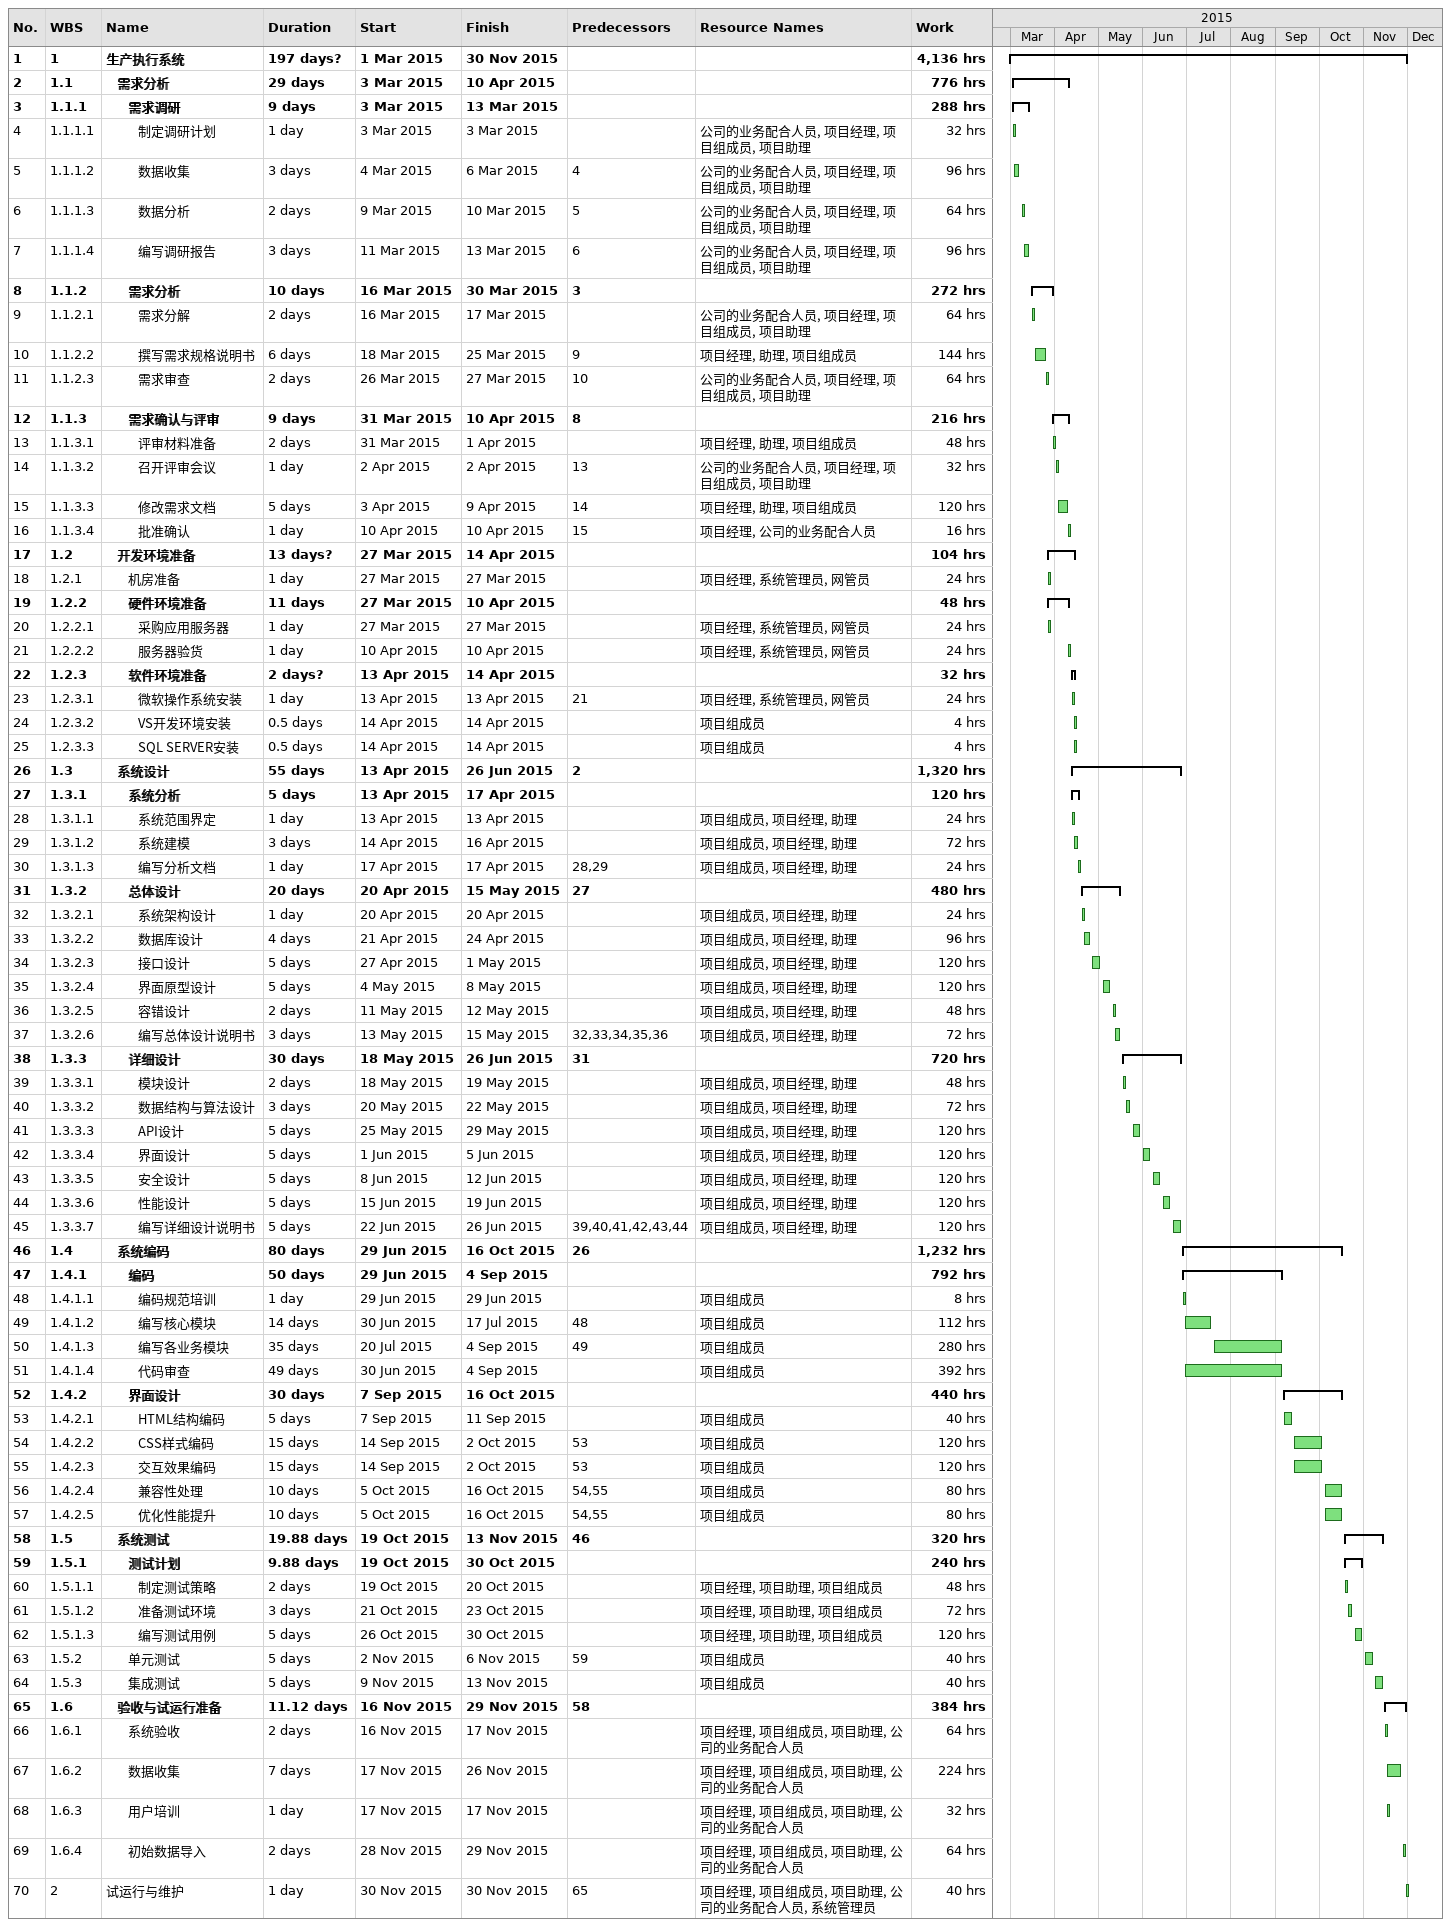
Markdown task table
| ID | WBS | Task | Duration | Start | Finish | Predecessors | Resources | Work (h) |
|---|---|---|---|---|---|---|---|---|
| 1 | 1 | **生产执行系统** | 197d? | 2015-03-01 | 2015-11-30 |  |  | 4136 |
| 2 | 1.1 | **需求分析** | 29d | 2015-03-03 | 2015-04-10 |  |  | 776 |
| 3 | 1.1.1 | **需求调研** | 9d | 2015-03-03 | 2015-03-13 |  |  | 288 |
| 4 | 1.1.1.1 | 制定调研计划 | 1d | 2015-03-03 | 2015-03-03 |  | 公司的业务配合人员, 项目经理, 项目组成员, 项目助理 | 32 |
| 5 | 1.1.1.2 | 数据收集 | 3d | 2015-03-04 | 2015-03-06 | 4 | 公司的业务配合人员, 项目经理, 项目组成员, 项目助理 | 96 |
| 6 | 1.1.1.3 | 数据分析 | 2d | 2015-03-09 | 2015-03-10 | 5 | 公司的业务配合人员, 项目经理, 项目组成员, 项目助理 | 64 |
| 7 | 1.1.1.4 | 编写调研报告 | 3d | 2015-03-11 | 2015-03-13 | 6 | 公司的业务配合人员, 项目经理, 项目组成员, 项目助理 | 96 |
| 8 | 1.1.2 | **需求分析** | 10d | 2015-03-16 | 2015-03-30 | 3 |  | 272 |
| 9 | 1.1.2.1 | 需求分解 | 2d | 2015-03-16 | 2015-03-17 |  | 公司的业务配合人员, 项目经理, 项目组成员, 项目助理 | 64 |
| 10 | 1.1.2.2 | 撰写需求规格说明书 | 6d | 2015-03-18 | 2015-03-25 | 9 | 项目经理, 助理, 项目组成员 | 144 |
| 11 | 1.1.2.3 | 需求审查 | 2d | 2015-03-26 | 2015-03-27 | 10 | 公司的业务配合人员, 项目经理, 项目组成员, 项目助理 | 64 |
| 12 | 1.1.3 | **需求确认与评审** | 9d | 2015-03-31 | 2015-04-10 | 8 |  | 216 |
| 13 | 1.1.3.1 | 评审材料准备 | 2d | 2015-03-31 | 2015-04-01 |  | 项目经理, 助理, 项目组成员 | 48 |
| 14 | 1.1.3.2 | 召开评审会议 | 1d | 2015-04-02 | 2015-04-02 | 13 | 公司的业务配合人员, 项目经理, 项目组成员, 项目助理 | 32 |
| 15 | 1.1.3.3 | 修改需求文档 | 5d | 2015-04-03 | 2015-04-09 | 14 | 项目经理, 助理, 项目组成员 | 120 |
| 16 | 1.1.3.4 | 批准确认 | 1d | 2015-04-10 | 2015-04-10 | 15 | 项目经理, 公司的业务配合人员 | 16 |
| 17 | 1.2 | **开发环境准备** | 13d? | 2015-03-27 | 2015-04-14 |  |  | 104 |
| 18 | 1.2.1 | 机房准备 | 1d | 2015-03-27 | 2015-03-27 |  | 项目经理, 系统管理员, 网管员 | 24 |
| 19 | 1.2.2 | **硬件环境准备** | 11d | 2015-03-27 | 2015-04-10 |  |  | 48 |
| 20 | 1.2.2.1 | 采购应用服务器 | 1d | 2015-03-27 | 2015-03-27 |  | 项目经理, 系统管理员, 网管员 | 24 |
| 21 | 1.2.2.2 | 服务器验货 | 1d | 2015-04-10 | 2015-04-10 |  | 项目经理, 系统管理员, 网管员 | 24 |
| 22 | 1.2.3 | **软件环境准备** | 2d? | 2015-04-13 | 2015-04-14 |  |  | 32 |
| 23 | 1.2.3.1 | 微软操作系统安装 | 1d | 2015-04-13 | 2015-04-13 | 21 | 项目经理, 系统管理员, 网管员 | 24 |
| 24 | 1.2.3.2 | VS开发环境安装 | 0.5d | 2015-04-14 | 2015-04-14 |  | 项目组成员 | 4 |
| 25 | 1.2.3.3 | SQL SERVER安装 | 0.5d | 2015-04-14 | 2015-04-14 |  | 项目组成员 | 4 |
| 26 | 1.3 | **系统设计** | 55d | 2015-04-13 | 2015-06-26 | 2 |  | 1320 |
| 27 | 1.3.1 | **系统分析** | 5d | 2015-04-13 | 2015-04-17 |  |  | 120 |
| 28 | 1.3.1.1 | 系统范围界定 | 1d | 2015-04-13 | 2015-04-13 |  | 项目组成员, 项目经理, 助理 | 24 |
| 29 | 1.3.1.2 | 系统建模 | 3d | 2015-04-14 | 2015-04-16 |  | 项目组成员, 项目经理, 助理 | 72 |
| 30 | 1.3.1.3 | 编写分析文档 | 1d | 2015-04-17 | 2015-04-17 | 28, 29 | 项目组成员, 项目经理, 助理 | 24 |
| 31 | 1.3.2 | **总体设计** | 20d | 2015-04-20 | 2015-05-15 | 27 |  | 480 |
| 32 | 1.3.2.1 | 系统架构设计 | 1d | 2015-04-20 | 2015-04-20 |  | 项目组成员, 项目经理, 助理 | 24 |
| 33 | 1.3.2.2 | 数据库设计 | 4d | 2015-04-21 | 2015-04-24 |  | 项目组成员, 项目经理, 助理 | 96 |
| 34 | 1.3.2.3 | 接口设计 | 5d | 2015-04-27 | 2015-05-01 |  | 项目组成员, 项目经理, 助理 | 120 |
| 35 | 1.3.2.4 | 界面原型设计 | 5d | 2015-05-04 | 2015-05-08 |  | 项目组成员, 项目经理, 助理 | 120 |
| 36 | 1.3.2.5 | 容错设计 | 2d | 2015-05-11 | 2015-05-12 |  | 项目组成员, 项目经理, 助理 | 48 |
| 37 | 1.3.2.6 | 编写总体设计说明书 | 3d | 2015-05-13 | 2015-05-15 | 32, 33, 34, 35, 36 | 项目组成员, 项目经理, 助理 | 72 |
| 38 | 1.3.3 | **详细设计** | 30d | 2015-05-18 | 2015-06-26 | 31 |  | 720 |
| 39 | 1.3.3.1 | 模块设计 | 2d | 2015-05-18 | 2015-05-19 |  | 项目组成员, 项目经理, 助理 | 48 |
| 40 | 1.3.3.2 | 数据结构与算法设计 | 3d | 2015-05-20 | 2015-05-22 |  | 项目组成员, 项目经理, 助理 | 72 |
| 41 | 1.3.3.3 | API设计 | 5d | 2015-05-25 | 2015-05-29 |  | 项目组成员, 项目经理, 助理 | 120 |
| 42 | 1.3.3.4 | 界面设计 | 5d | 2015-06-01 | 2015-06-05 |  | 项目组成员, 项目经理, 助理 | 120 |
| 43 | 1.3.3.5 | 安全设计 | 5d | 2015-06-08 | 2015-06-12 |  | 项目组成员, 项目经理, 助理 | 120 |
| 44 | 1.3.3.6 | 性能设计 | 5d | 2015-06-15 | 2015-06-19 |  | 项目组成员, 项目经理, 助理 | 120 |
| 45 | 1.3.3.7 | 编写详细设计说明书 | 5d | 2015-06-22 | 2015-06-26 | 39, 40, 41, 42, 43, 44 | 项目组成员, 项目经理, 助理 | 120 |
| 46 | 1.4 | **系统编码** | 80d | 2015-06-29 | 2015-10-16 | 26 |  | 1232 |
| 47 | 1.4.1 | **编码** | 50d | 2015-06-29 | 2015-09-04 |  |  | 792 |
| 48 | 1.4.1.1 | 编码规范培训 | 1d | 2015-06-29 | 2015-06-29 |  | 项目组成员 | 8 |
| 49 | 1.4.1.2 | 编写核心模块 | 14d | 2015-06-30 | 2015-07-17 | 48 | 项目组成员 | 112 |
| 50 | 1.4.1.3 | 编写各业务模块 | 35d | 2015-07-20 | 2015-09-04 | 49 | 项目组成员 | 280 |
| 51 | 1.4.1.4 | 代码审查 | 49d | 2015-06-30 | 2015-09-04 |  | 项目组成员 | 392 |
| 52 | 1.4.2 | **界面设计** | 30d | 2015-09-07 | 2015-10-16 |  |  | 440 |
| 53 | 1.4.2.1 | HTML结构编码 | 5d | 2015-09-07 | 2015-09-11 |  | 项目组成员 | 40 |
| 54 | 1.4.2.2 | CSS样式编码 | 15d | 2015-09-14 | 2015-10-02 | 53 | 项目组成员 | 120 |
| 55 | 1.4.2.3 | 交互效果编码 | 15d | 2015-09-14 | 2015-10-02 | 53 | 项目组成员 | 120 |
| 56 | 1.4.2.4 | 兼容性处理 | 10d | 2015-10-05 | 2015-10-16 | 54, 55 | 项目组成员 | 80 |
| 57 | 1.4.2.5 | 优化性能提升 | 10d | 2015-10-05 | 2015-10-16 | 54, 55 | 项目组成员 | 80 |
| 58 | 1.5 | **系统测试** | 19.88d | 2015-10-19 | 2015-11-13 | 46 |  | 320 |
| 59 | 1.5.1 | **测试计划** | 9.88d | 2015-10-19 | 2015-10-30 |  |  | 240 |
| 60 | 1.5.1.1 | 制定测试策略 | 2d | 2015-10-19 | 2015-10-20 |  | 项目经理, 项目助理, 项目组成员 | 48 |
| 61 | 1.5.1.2 | 准备测试环境 | 3d | 2015-10-21 | 2015-10-23 |  | 项目经理, 项目助理, 项目组成员 | 72 |
| 62 | 1.5.1.3 | 编写测试用例 | 5d | 2015-10-26 | 2015-10-30 |  | 项目经理, 项目助理, 项目组成员 | 120 |
| 63 | 1.5.2 | 单元测试 | 5d | 2015-11-02 | 2015-11-06 | 59 | 项目组成员 | 40 |
| 64 | 1.5.3 | 集成测试 | 5d | 2015-11-09 | 2015-11-13 |  | 项目组成员 | 40 |
| 65 | 1.6 | **验收与试运行准备** | 11.12d | 2015-11-16 | 2015-11-29 | 58 |  | 384 |
| 66 | 1.6.1 | 系统验收 | 2d | 2015-11-16 | 2015-11-17 |  | 项目经理, 项目组成员, 项目助理, 公司的业务配合人员 | 64 |
| 67 | 1.6.2 | 数据收集 | 7d | 2015-11-17 | 2015-11-26 |  | 项目经理, 项目组成员, 项目助理, 公司的业务配合人员 | 224 |
| 68 | 1.6.3 | 用户培训 | 1d | 2015-11-17 | 2015-11-17 |  | 项目经理, 项目组成员, 项目助理, 公司的业务配合人员 | 32 |
| 69 | 1.6.4 | 初始数据导入 | 2d | 2015-11-28 | 2015-11-29 |  | 项目经理, 项目组成员, 项目助理, 公司的业务配合人员 | 64 |
| 70 | 2 | 试运行与维护 | 1d | 2015-11-30 | 2015-11-30 | 65 | 项目经理, 项目组成员, 项目助理, 公司的业务配合人员, 系统管理员 | 40 |
